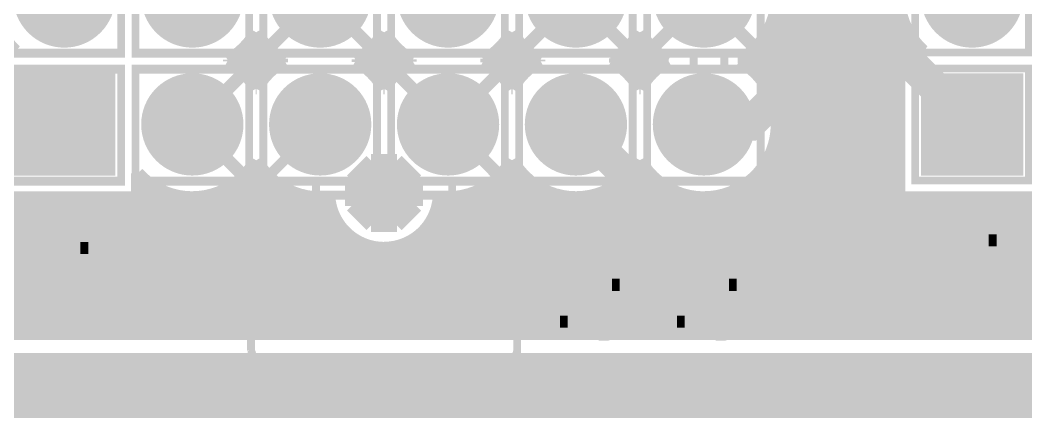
# Model space of a CAD drawing. Extents: x -1 to 101, y -64 to 41.
# Drawn here: x 30.99 to 50.64, y -0.64 to 7.14 of the extents above; entities that cross this region are included whole.
import ezdxf

# ---------------------------------------------------------------- set-up
doc = ezdxf.new("R2010")
doc.units = 0
doc.header["$MEASUREMENT"] = 0
doc.layers.get('0').update_dxf_attribs({"linetype": 'CONTINUOUS'})
for name, color, linetype in [('22-313-0_AST', 7, 'CONTINUOUS'), ('22-313-0_BOT', 7, 'CONTINUOUS'), ('22-313-0_DRD', 2, 'CONTINUOUS'), ('22-313-0_SMB', 4, 'CONTINUOUS'), ('22-313-0_SMT', 3, 'CONTINUOUS'), ('22-313-0_SST', 10, 'CONTINUOUS'), ('22-313-0_TOP', 14, 'CONTINUOUS'), ('THRUHOLE_NPT', 12, 'CONTINUOUS'), ('THRUHOLE_TAP', 11, 'CONTINUOUS')]:
    doc.layers.add(name, color=color, linetype=linetype)

# ---------------------------------------------------------------- blocks, each defined once
blk = doc.blocks.new('ROUND_10')
at = {"const_width": 0.99949}
blk.add_lwpolyline([(-0.499744, 0, 1), (0.499744, 0, 1)], format="xyb", close=True, dxfattribs=at)
blk = doc.blocks.new('ROUND_13')
at = {"const_width": 0.65024}
blk.add_lwpolyline([(-0.32512, 0, 1), (0.32512, 0, 1)], format="xyb", close=True, dxfattribs=at)
blk = doc.blocks.new('SQUARE_14')
blk.add_solid([(0.99949, 0.99949), (0.99949, -0.99949), (-0.99949, 0.99949), (-0.99949, -0.99949)])
blk = doc.blocks.new('ROUND_11')
at = {"const_width": 0.59944}
blk.add_lwpolyline([(-0.29972, 0, 1), (0.29972, 0, 1)], format="xyb", close=True, dxfattribs=at)

msp = doc.modelspace()

# ---------------------------------------------------------------- linework, layer by layer
at = {"layer": '22-313-0_AST'}
for points, const_width in [([(0, 39.99992), (0, 0), (99.949, 0), (99.949, 39.99992), (0, 39.99992)], 1.27), ([(35.90036, 2.50444), (35.49904, 2.50444), (35.49904, 3.33502), (30.12948, 3.33502), (30.12948, 9.31418), (46.07052, 9.31418), (46.07052, 3.33502), (40.70096, 3.33502), (40.70096, 2.50444), (40.29964, 2.50444), (40.29964, 1.32334), (35.90036, 1.32334), (35.90036, 2.50444), (35.90036, 3.98018), (36.76904, 3.98018), (37.9603, 3.98018), (37.9603, 6.16966), (35.74034, 6.16966), (35.74034, 3.98018), (35.90036, 3.98018)], 0.1524), ([(51.14036, 2.52984), (50.73904, 2.52984), (50.73904, 3.36042), (47.86884, 3.36042), (47.86884, 9.33958), (58.80862, 9.33958), (58.80862, 3.36042), (55.94096, 3.36042), (55.94096, 2.52984), (55.53964, 2.52984), (55.53964, 1.34874), (51.14036, 1.34874), (51.14036, 2.52984), (51.14036, 4.00558), (52.00904, 4.00558), (53.2003, 4.00558), (53.2003, 6.19506), (50.98034, 6.19506), (50.98034, 4.00558), (51.14036, 4.00558)], 0.1524), ([(32.95904, 8.66902), (30.73908, 8.66902), (30.73908, 6.47954), (32.95904, 6.47954), (32.95904, 8.66902)], 0.1524), ([(35.46094, 8.66902), (33.24098, 8.66902), (33.24098, 6.47954), (35.46094, 6.47954), (35.46094, 8.66902)], 0.1524), ([(37.9603, 8.66902), (35.74034, 8.66902), (35.74034, 6.47954), (37.9603, 6.47954), (37.9603, 8.66902)], 0.1524), ([(40.45966, 8.66902), (38.2397, 8.66902), (38.2397, 6.47954), (40.45966, 6.47954), (40.45966, 8.66902)], 0.1524), ([(42.95902, 8.66902), (40.73906, 8.66902), (40.73906, 6.47954), (42.95902, 6.47954), (42.95902, 8.66902)], 0.1524), ([(45.46092, 8.66902), (43.24096, 8.66902), (43.24096, 6.47954), (44.15028, 6.47954), (44.15028, 6.16966), (43.24096, 6.16966), (43.24096, 3.98018), (45.46092, 3.98018), (45.46092, 8.66902)], 0.1524), ([(50.70094, 8.69442), (48.48098, 8.69442), (48.48098, 6.50494), (50.70094, 6.50494), (50.70094, 8.69442)], 0.1524), ([(44.15028, 6.47954), (44.74972, 6.47954), (44.74972, 6.16966), (44.15028, 6.16966)], 0.1524), ([(45.46092, 6.47954), (44.74972, 6.47954)], 0.1524), ([(32.95904, 3.98018), (32.95904, 6.16966), (30.73908, 6.16966), (30.73908, 3.98018), (32.95904, 3.98018)], 0.1524), ([(35.46094, 3.98018), (35.46094, 6.16966), (33.24098, 6.16966), (33.24098, 3.98018), (35.46094, 3.98018)], 0.1524), ([(40.29964, 2.50444), (40.29964, 3.98018), (40.45966, 3.98018), (40.45966, 6.16966), (38.2397, 6.16966), (38.2397, 3.98018), (39.43096, 3.98018), (39.43096, 3.70332), (36.76904, 3.70332), (36.76904, 3.98018)], 0.1524), ([(42.95902, 3.98018), (42.95902, 6.16966), (40.73906, 6.16966), (40.73906, 3.98018), (42.95902, 3.98018)], 0.1524), ([(44.74972, 6.16966), (45.46092, 6.16966)], 0.1524), ([(50.70094, 4.00558), (50.70094, 6.19506), (48.48098, 6.19506), (48.48098, 4.00558), (50.70094, 4.00558)], 0.1524), ([(32.0167, 4.90728), (32.16656, 4.75742), (31.53156, 4.75742), (31.68142, 4.90728), (32.0167, 4.90728), (32.0167, 5.24256), (32.16656, 5.39242), (31.53156, 5.39242), (31.68142, 5.24256), (32.0167, 5.24256)], 0.1524), ([(31.53156, 5.39242), (31.53156, 4.75742)], 0.1524), ([(31.68142, 4.90728), (31.68142, 5.24256)], 0.1524), ([(32.16656, 5.39242), (32.16656, 4.75742)], 0.1524), ([(34.51606, 4.90728), (34.66846, 4.75742), (34.03346, 4.75742), (34.18332, 4.90728), (34.51606, 4.90728), (34.51606, 5.24256), (34.66846, 5.39242), (34.03346, 5.39242), (34.18332, 5.24256), (34.51606, 5.24256)], 0.1524), ([(34.03346, 5.39242), (34.03346, 4.75742)], 0.1524), ([(34.18332, 4.90728), (34.18332, 5.24256)], 0.1524), ([(34.66846, 5.39242), (34.66846, 4.75742)], 0.1524), ([(37.01796, 4.90728), (37.16782, 4.75742), (36.53282, 4.75742), (36.68268, 4.90728), (37.01796, 4.90728), (37.01796, 5.24256), (37.16782, 5.39242), (36.53282, 5.39242), (36.68268, 5.24256), (37.01796, 5.24256)], 0.1524), ([(36.53282, 5.39242), (36.53282, 4.75742)], 0.1524), ([(36.68268, 4.90728), (36.68268, 5.24256)], 0.1524), ([(37.16782, 5.39242), (37.16782, 4.75742)], 0.1524), ([(39.51732, 4.90728), (39.66718, 4.75742), (39.03218, 4.75742), (39.18204, 4.90728), (39.51732, 4.90728), (39.51732, 5.24256), (39.66718, 5.39242), (39.03218, 5.39242), (39.18204, 5.24256), (39.51732, 5.24256)], 0.1524), ([(39.03218, 5.39242), (39.03218, 4.75742)], 0.1524), ([(39.18204, 4.90728), (39.18204, 5.24256)], 0.1524), ([(39.66718, 5.39242), (39.66718, 4.75742)], 0.1524), ([(42.01668, 4.90728), (42.16654, 4.75742), (41.53154, 4.75742), (41.6814, 4.90728), (42.01668, 4.90728), (42.01668, 5.24256), (42.16654, 5.39242), (41.53154, 5.39242), (41.6814, 5.24256), (42.01668, 5.24256)], 0.1524), ([(41.53154, 5.39242), (41.53154, 4.75742)], 0.1524), ([(41.6814, 4.90728), (41.6814, 5.24256)], 0.1524), ([(42.16654, 5.39242), (42.16654, 4.75742)], 0.1524), ([(44.51604, 4.90728), (44.66844, 4.75742), (44.03344, 4.75742), (44.1833, 4.90728), (44.51604, 4.90728), (44.51604, 5.24256), (44.66844, 5.39242), (44.03344, 5.39242), (44.1833, 5.24256), (44.51604, 5.24256)], 0.1524), ([(44.03344, 5.39242), (44.03344, 4.75742)], 0.1524), ([(44.1833, 4.90728), (44.1833, 5.24256)], 0.1524), ([(44.66844, 5.39242), (44.66844, 4.75742)], 0.1524), ([(49.75606, 4.93268), (49.90846, 4.78282), (49.27346, 4.78282), (49.42332, 4.93268), (49.75606, 4.93268), (49.75606, 5.26796), (49.90846, 5.41782), (49.27346, 5.41782), (49.42332, 5.26796), (49.75606, 5.26796)], 0.1524), ([(49.27346, 5.41782), (49.27346, 4.78282)], 0.1524), ([(49.42332, 4.93268), (49.42332, 5.26796)], 0.1524), ([(49.90846, 5.41782), (49.90846, 4.78282)], 0.1524), ([(39.43096, 3.98018), (40.29964, 3.98018)], 0.1524), ([(49.55032, 1.79832), (49.55032, 3.06832), (49.3395, 2.8575)], 0.254), ([(31.89732, 1.41732), (31.89732, 2.68732), (31.6865, 2.4765)], 0.254), ([(44.91482, 2.62382), (44.74718, 2.50698), (44.577, 2.44602), (44.23918, 2.44602), (44.069, 2.50698), (43.89882, 2.62382), (43.89882, 2.7432), (44.069, 2.86258), (44.23918, 2.921), (44.577, 2.921), (44.74718, 2.86258), (44.91482, 2.7432), (44.91482, 2.62382)], 0.1524), ([(35.49904, 2.50444), (35.49904, 1.04394)], 0.1524), ([(40.70096, 2.50444), (40.70096, 1.04394)], 0.1524), ([(44.91482, 1.96342), (43.89882, 1.96342), (44.069, 1.84658)], 0.1524), ([(44.91482, 2.0828), (44.91482, 1.84658)], 0.1524), ([(49.76368, 1.79832), (49.3395, 1.79832)], 0.254), ([(32.11068, 1.41732), (31.6865, 1.41732)], 0.254), ([(43.89882, 1.36398), (43.89882, 1.12522)], 0.1524), ([(44.577, 0.94742), (44.74718, 0.94742), (44.91482, 1.00838), (44.91482, 1.2446), (44.74718, 1.30302), (43.89882, 1.30302)], 0.1524), ([(40.70096, 0.67564), (40.70096, 1.04394), (35.49904, 1.04394), (35.49904, 0.67564)], 0.1524), ([(35.687, 0.47498), (40.5003, 0.47498)], 0.1524)]:
    msp.add_lwpolyline(points, dxfattribs=dict(at, const_width=const_width))
at = {"layer": '22-313-0_AST', "const_width": 0.1524}
for points in [[(35.5092, 0.65278, 0.3829226), (35.687, 0.47498)], [(40.5003, 0.47498, 0.4142136), (40.70096, 0.67564)]]:
    msp.add_lwpolyline(points, format="xyb", dxfattribs=at)
at = {"layer": '22-313-0_BOT', "const_width": 0.254}
for points in [[(47.879, 19.5707), (47.879, 1.016)], [(48.1076, 19.44878), (48.1076, 1.016)], [(45.8216, 15.85722), (45.8216, 1.016)], [(46.0502, 15.62862), (46.0502, 1.016)], [(46.2788, 15.40002), (46.2788, 1.016)], [(47.6504, 15.3289), (47.6504, 1.016)], [(46.5074, 15.13332), (46.5074, 1.016)], [(47.4218, 15.09522), (47.4218, 1.016)], [(46.736, 15.00886), (46.736, 1.016)], [(46.9646, 14.96568), (46.9646, 1.016)], [(47.1932, 14.99362), (47.1932, 1.016)], [(35.83686, 6.58622), (36.85032, 7.59968)], [(37.86124, 6.58622), (36.85032, 7.59968)], [(40.83812, 6.58622), (41.84904, 7.59968)], [(42.8625, 6.58622), (41.84904, 7.59968)], [(43.33748, 6.58622), (44.35094, 7.59968)], [(45.36186, 6.58622), (44.35094, 7.59968)], [(48.21936, 7.1882), (45.72, 7.1882)], [(48.30826, 6.9596), (45.6311, 6.9596)], [(35.5346, 6.7945), (35.5346, 5.90296)], [(38.0492, 6.81736), (38.0492, 5.8801)], [(40.5638, 6.84022), (40.5638, 5.85724)], [(43.0784, 6.86308), (43.0784, 5.83438)], [(45.593, 6.88848), (45.593, 5.80898)], [(48.3362, 6.9088), (48.3362, 6.53034)], [(35.70986, 6.731), (35.48888, 6.731)], [(35.7632, 6.6675), (35.7632, 6.0325)], [(38.21176, 6.731), (37.98824, 6.731)], [(38.2778, 6.64972), (38.2778, 6.04774)], [(40.3352, 6.56082), (40.3352, 6.13664)], [(40.71112, 6.731), (40.4876, 6.731)], [(40.7924, 6.63448), (40.7924, 6.06298)], [(42.8498, 6.57352), (42.8498, 6.12394)], [(43.21048, 6.731), (42.98696, 6.731)], [(43.307, 6.61924), (43.307, 6.08076)], [(45.3644, 6.58876), (45.3644, 6.1087)], [(48.4505, 6.731), (45.48886, 6.731)], [(48.5648, 6.59892), (48.5648, 6.53034)], [(30.89656, 6.53034), (30.41904, 6.53034)], [(35.0774, 6.36524), (35.0774, 6.33222)], [(35.9283, 6.5024), (35.27044, 6.5024)], [(35.306, 6.53288), (35.306, 6.16458)], [(35.9918, 6.45414), (35.9918, 6.24586)], [(37.592, 6.3754), (37.592, 6.32206)], [(38.4302, 6.5024), (37.7698, 6.5024)], [(37.8206, 6.54812), (37.8206, 6.15188)], [(38.5064, 6.44144), (38.5064, 6.25602)], [(40.1066, 6.38302), (40.1066, 6.31444)], [(40.92956, 6.5024), (40.26916, 6.5024)], [(41.021, 6.43128), (41.021, 6.26618)], [(42.6212, 6.39318), (42.6212, 6.30428)], [(43.42892, 6.5024), (42.76852, 6.5024)], [(43.5356, 6.42112), (43.5356, 6.27634)], [(45.1358, 6.40334), (45.1358, 6.29666)], [(48.1584, 6.5024), (45.27042, 6.5024)], [(48.1584, 6.53034), (48.1584, 3.66776)], [(48.63592, 6.53034), (48.1584, 6.53034)], [(36.0299, 6.2738), (35.16884, 6.2738)], [(38.52926, 6.2738), (37.6682, 6.2738)], [(41.03116, 6.2738), (40.16756, 6.2738)], [(43.53052, 6.2738), (42.66946, 6.2738)], [(48.1584, 6.2738), (45.16882, 6.2738)], [(35.36188, 6.11124), (34.35096, 5.10032)], [(35.77336, 6.0452), (35.42538, 6.0452)], [(38.27526, 6.0452), (37.92474, 6.0452)], [(38.33622, 6.11124), (39.34968, 5.10032)], [(40.3606, 6.11124), (39.34968, 5.10032)], [(40.77462, 6.0452), (40.4241, 6.0452)], [(43.27398, 6.0452), (42.92346, 6.0452)], [(48.1584, 6.0452), (45.42536, 6.0452)], [(35.6108, 5.8166), (35.58794, 5.8166)], [(38.11016, 5.8166), (38.0873, 5.8166)], [(40.60952, 5.8166), (40.5892, 5.8166)], [(43.11142, 5.8166), (43.08856, 5.8166)], [(48.1584, 5.8166), (45.58792, 5.8166)], [(48.1584, 5.588), (45.6946, 5.588)], [(48.1584, 5.3594), (45.7581, 5.3594)], [(35.36188, 4.08686), (34.35096, 5.10032)], [(40.3606, 4.08686), (39.34968, 5.10032)], [(48.1584, 5.1308), (45.78096, 5.1308)], [(48.1584, 4.9022), (45.76826, 4.9022)], [(48.1584, 4.6736), (45.71746, 4.6736)], [(48.1584, 4.445), (45.62348, 4.445)], [(35.72256, 4.2164), (35.47618, 4.2164)], [(35.5346, 4.29514), (35.5346, 1.016)], [(40.72128, 4.2164), (40.47744, 4.2164)], [(40.5638, 4.34086), (40.5638, 1.016)], [(43.22318, 4.2164), (42.9768, 4.2164)], [(43.0784, 4.36372), (43.0784, 1.016)], [(48.1584, 4.2164), (45.47616, 4.2164)], [(45.593, 4.38912), (45.593, 1.016)], [(33.28162, 4.14528), (33.28162, 3.66776)], [(35.306, 4.03352), (35.306, 1.016)], [(35.7632, 4.1656), (35.7632, 1.016)], [(40.3352, 4.06146), (40.3352, 1.016)], [(40.7924, 4.13512), (40.7924, 1.016)], [(42.8498, 4.07416), (42.8498, 1.016)], [(43.307, 4.11734), (43.307, 1.016)], [(45.3644, 4.0894), (45.3644, 1.016)], [(33.44672, 3.9878), (33.28162, 3.9878)], [(33.4772, 3.96494), (33.4772, 1.016)], [(33.7058, 3.82016), (33.7058, 1.016)], [(35.0774, 3.86588), (35.0774, 1.016)], [(35.94608, 3.9878), (35.25266, 3.9878)], [(35.9918, 3.95224), (35.9918, 1.016)], [(36.2204, 3.81254), (36.2204, 1.016)], [(40.1066, 3.88366), (40.1066, 1.016)], [(40.94734, 3.9878), (40.25138, 3.9878)], [(41.021, 3.93192), (41.021, 1.016)], [(42.6212, 3.89382), (42.6212, 1.016)], [(43.4467, 3.9878), (42.75074, 3.9878)], [(43.5356, 3.92176), (43.5356, 1.016)], [(45.1358, 3.90144), (45.1358, 1.016)], [(48.1584, 3.9878), (45.25264, 3.9878)], [(33.28162, 3.66776), (30.41904, 3.66776)], [(30.9626, 3.66776), (30.9626, 1.016)], [(31.1912, 3.66776), (31.1912, 1.016)], [(31.4198, 3.66776), (31.4198, 1.016)], [(31.6484, 3.66776), (31.6484, 1.016)], [(31.877, 3.66776), (31.877, 1.016)], [(32.1056, 3.66776), (32.1056, 1.016)], [(32.3342, 3.66776), (32.3342, 1.016)], [(32.5628, 3.66776), (32.5628, 1.016)], [(32.7914, 3.66776), (32.7914, 1.016)], [(33.02, 3.66776), (33.02, 1.016)], [(33.2486, 3.66776), (33.2486, 1.016)], [(33.8455, 3.7592), (33.28162, 3.7592)], [(33.9344, 3.72872), (33.9344, 1.016)], [(34.163, 3.68046), (34.163, 1.016)], [(34.3916, 3.66776), (34.3916, 1.016)], [(34.6202, 3.69316), (34.6202, 1.016)], [(34.8488, 3.75666), (34.8488, 1.016)], [(36.34486, 3.7592), (34.85388, 3.7592)], [(36.449, 3.72364), (36.449, 1.016)], [(36.6776, 3.67792), (36.6776, 1.016)], [(36.9062, 3.66776), (36.9062, 1.016)], [(39.1922, 3.67538), (39.1922, 1.016)], [(39.4208, 3.6703), (39.4208, 1.016)], [(39.6494, 3.69824), (39.6494, 1.016)], [(41.34612, 3.7592), (39.8526, 3.7592)], [(39.878, 3.76936), (39.878, 1.016)], [(41.2496, 3.79984), (41.2496, 1.016)], [(41.4782, 3.71602), (41.4782, 1.016)], [(41.7068, 3.67538), (41.7068, 1.016)], [(41.9354, 3.6703), (41.9354, 1.016)], [(42.164, 3.70332), (42.164, 1.016)], [(43.84548, 3.7592), (42.35196, 3.7592)], [(42.3926, 3.77444), (42.3926, 1.016)], [(43.7642, 3.79222), (43.7642, 1.016)], [(43.9928, 3.71348), (43.9928, 1.016)], [(44.2214, 3.67284), (44.2214, 1.016)], [(44.45, 3.6703), (44.45, 1.016)], [(44.6786, 3.70586), (44.6786, 1.016)], [(48.1584, 3.7592), (44.85386, 3.7592)], [(44.9072, 3.77952), (44.9072, 1.016)], [(51.02098, 3.66776), (48.1584, 3.66776)], [(48.3362, 3.66776), (48.3362, 1.016)], [(48.5648, 3.66776), (48.5648, 1.016)], [(48.7934, 3.66776), (48.7934, 1.016)], [(49.022, 3.66776), (49.022, 1.016)], [(49.2506, 3.66776), (49.2506, 1.016)], [(49.4792, 3.66776), (49.4792, 1.016)], [(49.7078, 3.66776), (49.7078, 1.016)], [(49.9364, 3.66776), (49.9364, 1.016)], [(50.165, 3.66776), (50.165, 1.016)], [(50.3936, 3.66776), (50.3936, 1.016)], [(50.6222, 3.66776), (50.6222, 1.016)], [(37.04336, 3.5306), (18.3261, 3.5306)], [(52.28336, 3.5306), (39.15664, 3.5306)], [(37.11956, 3.302), (18.3261, 3.302)], [(37.1348, 3.27152), (37.1348, 1.016)], [(52.35956, 3.302), (39.0779, 3.302)], [(37.26434, 3.0734), (18.3261, 3.0734)], [(52.50434, 3.0734), (38.93566, 3.0734)], [(38.9636, 3.10896), (38.9636, 1.016)], [(37.52342, 2.8448), (18.3261, 2.8448)], [(37.3634, 2.96926), (37.3634, 1.016)], [(52.76342, 2.8448), (38.67404, 2.8448)], [(38.735, 2.88544), (38.735, 1.016)], [(37.592, 2.80416), (37.592, 1.016)], [(37.8206, 2.71526), (37.8206, 1.016)], [(38.0492, 2.6797), (38.0492, 1.016)], [(38.2778, 2.6924), (38.2778, 1.016)], [(38.5064, 2.75844), (38.5064, 1.016)], [(60.579, 2.6162), (18.3261, 2.6162)], [(60.579, 2.3876), (18.3261, 2.3876)], [(60.579, 2.159), (18.3261, 2.159)], [(60.579, 1.9304), (7.4549, 1.9304)], [(60.579, 1.7018), (7.13994, 1.7018)], [(60.579, 1.4732), (6.73608, 1.4732)], [(60.579, 1.2446), (6.16204, 1.2446)], [(60.579, 1.016), (5.588, 1.016)]]:
    msp.add_lwpolyline(points, dxfattribs=at)
for points in [[(30.41904, 7.59968, 0.2139586), (30.8979, 6.53185)], [(45.0469, 6.35, 0.2720978), (45.78096, 7.59968)], [(48.1584, 7.59968, 0.2136129), (48.6367, 6.53121)], [(35.04692, 6.35, 0.1391323), (35.59956, 6.90178)], [(35.5981, 6.90118, 0.1389575), (36.15074, 6.34806)], [(37.54628, 6.35, 0.1391323), (38.09892, 6.90178)], [(38.1, 6.90118, 0.1387374), (38.65118, 6.35)], [(40.04818, 6.35, 0.1387374), (40.59936, 6.90118)], [(40.59936, 6.90118, 0.1387374), (41.15054, 6.35)], [(42.54754, 6.35, 0.1387374), (43.09872, 6.90118)], [(43.09872, 6.90118, 0.1389575), (43.65136, 6.34806)], [(35.5981, 5.79882, 0.1389113), (35.04644, 6.34914)], [(36.15182, 6.35, 0.1387374), (35.60064, 5.79882)], [(38.1, 5.79628, 0.1395274), (37.54628, 6.35)], [(38.65118, 6.35, 0.1391325), (38.09892, 5.79688)], [(40.59936, 5.79628, 0.1391326), (40.04757, 6.34892)], [(41.15054, 6.35, 0.1391325), (40.59828, 5.79688)], [(43.09872, 5.79628, 0.1391326), (42.54693, 6.34892)], [(43.65244, 6.35, 0.1393524), (43.09958, 5.7958)], [(45.78096, 5.10032, 0.2720977), (45.0469, 6.35)], [(44.35094, 3.66776, 0.4142136), (45.7835, 5.10032)], [(34.35096, 3.66776, 0.2712662), (35.60064, 4.39928)], [(35.5981, 4.39928, 0.2714984), (36.85032, 3.66522)], [(39.34968, 3.66776, 0.2716815), (40.59936, 4.40182)], [(40.59936, 4.40182, 0.2716814), (41.84904, 3.66776)], [(41.84904, 3.66776, 0.2716815), (43.09872, 4.40182)], [(43.09872, 4.40182, 0.2719138), (44.35094, 3.66522)], [(33.28162, 4.14528, 0.2136129), (34.35096, 3.66659)], [(36.85032, 3.66776, 0.0297777), (37.0205, 3.6779)], [(37.0205, 3.67792, 0.3923694), (38.1, 2.67716)], [(38.1, 2.6797, 0.3923184), (39.17696, 3.67792)], [(39.17696, 3.67792, 0.0302184), (39.34968, 3.66747)]]:
    msp.add_lwpolyline(points, format="xyb", dxfattribs=at)
at = {"layer": '22-313-0_DRD'}
for points, const_width in [([(0, 39.99992), (0, 0), (99.949, 0), (99.949, 39.99992), (0, 39.99992)], 1.27), ([(31.84906, 6.96468), (31.84906, 8.23468)], 0.254), ([(34.35096, 6.96468), (34.35096, 8.23468)], 0.254), ([(36.85032, 6.96468), (36.85032, 8.23468)], 0.254), ([(39.34968, 6.96468), (39.34968, 8.23468)], 0.254), ([(41.84904, 6.96468), (41.84904, 8.23468)], 0.254), ([(44.35094, 6.96468), (44.35094, 8.23468)], 0.254), ([(49.59096, 6.96468), (49.59096, 8.23468)], 0.254), ([(32.48406, 7.59968), (32.48406, 6.96468)], 0.254), ([(34.98596, 7.59968), (34.98596, 6.96468)], 0.254), ([(37.48532, 7.59968), (37.48532, 6.96468)], 0.254), ([(39.98468, 7.59968), (39.98468, 6.96468)], 0.254), ([(42.48404, 7.59968), (42.48404, 6.96468)], 0.254), ([(44.98594, 7.59968), (44.98594, 6.96468)], 0.254), ([(50.22596, 7.59968), (50.22596, 6.96468)], 0.254), ([(32.48406, 6.96468), (31.84906, 6.96468)], 0.254), ([(34.98596, 6.96468), (34.35096, 6.96468)], 0.254), ([(37.48532, 6.96468), (36.85032, 6.96468)], 0.254), ([(39.98468, 6.96468), (39.34968, 6.96468)], 0.254), ([(42.48404, 6.96468), (41.84904, 6.96468)], 0.254), ([(44.98594, 6.96468), (44.35094, 6.96468)], 0.254), ([(50.22596, 6.96468), (49.59096, 6.96468)], 0.254), ([(31.21406, 5.73532), (31.21406, 5.10032)], 0.254), ([(31.84906, 5.73532), (31.21406, 5.73532)], 0.254), ([(31.84906, 4.46532), (31.84906, 5.73532)], 0.254), ([(33.71596, 5.73532), (33.71596, 5.10032)], 0.254), ([(34.35096, 5.73532), (33.71596, 5.73532)], 0.254), ([(34.35096, 4.46532), (34.35096, 5.73532)], 0.254), ([(36.21532, 5.73532), (36.21532, 5.10032)], 0.254), ([(36.85032, 5.73532), (36.21532, 5.73532)], 0.254), ([(36.85032, 4.46532), (36.85032, 5.73532)], 0.254), ([(38.71468, 5.73532), (38.71468, 5.10032)], 0.254), ([(39.34968, 5.73532), (38.71468, 5.73532)], 0.254), ([(39.34968, 4.46532), (39.34968, 5.73532)], 0.254), ([(41.21404, 5.73532), (41.21404, 5.10032)], 0.254), ([(41.84904, 5.73532), (41.21404, 5.73532)], 0.254), ([(41.84904, 4.46532), (41.84904, 5.73532)], 0.254), ([(43.71594, 5.73532), (43.71594, 5.10032)], 0.254), ([(44.35094, 5.73532), (43.71594, 5.73532)], 0.254), ([(44.35094, 4.46532), (44.35094, 5.73532)], 0.254), ([(48.95596, 5.73532), (48.95596, 5.10032)], 0.254), ([(49.59096, 5.73532), (48.95596, 5.73532)], 0.254), ([(49.59096, 4.46532), (49.59096, 5.73532)], 0.254), ([(31.21406, 5.10032), (32.48406, 5.10032)], 0.254), ([(32.48406, 5.10032), (32.48406, 4.46532)], 0.254), ([(33.71596, 5.10032), (34.98596, 5.10032)], 0.254), ([(34.98596, 5.10032), (34.98596, 4.46532)], 0.254), ([(36.21532, 5.10032), (37.48532, 5.10032)], 0.254), ([(37.48532, 5.10032), (37.48532, 4.46532)], 0.254), ([(38.71468, 5.10032), (39.98468, 5.10032)], 0.254), ([(39.98468, 5.10032), (39.98468, 4.46532)], 0.254), ([(41.21404, 5.10032), (42.48404, 5.10032)], 0.254), ([(42.48404, 5.10032), (42.48404, 4.46532)], 0.254), ([(43.71594, 5.10032), (44.98594, 5.10032)], 0.254), ([(44.98594, 5.10032), (44.98594, 4.46532)], 0.254), ([(48.95596, 5.10032), (50.22596, 5.10032)], 0.254), ([(50.22596, 5.10032), (50.22596, 4.46532)], 0.254), ([(32.48406, 4.46532), (31.84906, 4.46532)], 0.254), ([(34.98596, 4.46532), (34.35096, 4.46532)], 0.254), ([(37.48532, 4.46532), (36.85032, 4.46532)], 0.254), ([(39.98468, 4.46532), (39.34968, 4.46532)], 0.254), ([(42.48404, 4.46532), (41.84904, 4.46532)], 0.254), ([(44.98594, 4.46532), (44.35094, 4.46532)], 0.254), ([(50.22596, 4.46532), (49.59096, 4.46532)], 0.254), ([(37.846, 4.3942), (37.465, 4.0132)], 0.254), ([(38.354, 4.3942), (37.846, 4.3942)], 0.254), ([(38.735, 4.0132), (38.354, 4.3942)], 0.254), ([(37.465, 4.0132), (37.465, 3.5052)], 0.254), ([(38.735, 3.5052), (38.735, 4.0132)], 0.254), ([(37.465, 3.5052), (37.846, 3.1242)], 0.254), ([(38.354, 3.1242), (38.735, 3.5052)], 0.254), ([(37.846, 3.1242), (38.354, 3.1242)], 0.254)]:
    msp.add_lwpolyline(points, dxfattribs=dict(at, const_width=const_width))
at = {"layer": '22-313-0_SST', "const_width": 0.1524}
for points in [[(35.90036, 2.52984), (35.49904, 2.52984), (35.49904, 3.36042), (30.12948, 3.36042), (30.12948, 9.33958), (46.07052, 9.33958), (46.07052, 3.36042), (40.70096, 3.36042), (40.70096, 2.52984), (40.29964, 2.52984), (40.29964, 1.34874), (35.90036, 1.34874), (35.90036, 2.52984), (35.90036, 4.00558), (36.76904, 4.00558), (37.9603, 4.00558), (37.9603, 6.19506), (35.74034, 6.19506), (35.74034, 4.00558), (35.90036, 4.00558)], [(51.14036, 2.52984), (50.73904, 2.52984), (50.73904, 3.36042), (47.86884, 3.36042), (47.86884, 9.33958), (58.80862, 9.33958), (58.80862, 3.36042), (55.94096, 3.36042), (55.94096, 2.52984), (55.53964, 2.52984), (55.53964, 1.34874), (51.14036, 1.34874), (51.14036, 2.52984), (51.14036, 4.00558), (52.00904, 4.00558), (53.2003, 4.00558), (53.2003, 6.19506), (50.98034, 6.19506), (50.98034, 4.00558), (51.14036, 4.00558)], [(32.95904, 8.69442), (30.73908, 8.69442), (30.73908, 6.50494), (32.95904, 6.50494), (32.95904, 8.69442)], [(35.46094, 8.69442), (33.24098, 8.69442), (33.24098, 6.50494), (35.46094, 6.50494), (35.46094, 8.69442)], [(37.9603, 8.69442), (35.74034, 8.69442), (35.74034, 6.50494), (37.9603, 6.50494), (37.9603, 8.69442)], [(40.45966, 8.69442), (38.2397, 8.69442), (38.2397, 6.50494), (40.45966, 6.50494), (40.45966, 8.69442)], [(42.95902, 8.69442), (40.73906, 8.69442), (40.73906, 6.50494), (42.95902, 6.50494), (42.95902, 8.69442)], [(45.46092, 8.69442), (43.24096, 8.69442), (43.24096, 6.50494), (44.15028, 6.50494), (44.15028, 6.19506), (43.24096, 6.19506), (43.24096, 4.00558), (45.46092, 4.00558), (45.46092, 8.69442)], [(50.70094, 8.69442), (48.48098, 8.69442), (48.48098, 6.50494), (50.70094, 6.50494), (50.70094, 8.69442)], [(46.96206, 6.604), (46.96206, 6.9596), (47.1297, 7.02056), (47.29988, 7.02056), (47.47006, 6.9596), (47.47006, 6.604), (47.29988, 6.54558), (47.1297, 6.54558), (46.45406, 6.7818)], [(44.15028, 6.50494), (44.74972, 6.50494), (44.74972, 6.19506), (44.15028, 6.19506)], [(45.46092, 6.50494), (44.74972, 6.50494)], [(32.95904, 4.00558), (32.95904, 6.19506), (30.73908, 6.19506), (30.73908, 4.00558), (32.95904, 4.00558)], [(35.46094, 4.00558), (35.46094, 6.19506), (33.24098, 6.19506), (33.24098, 4.00558), (35.46094, 4.00558)], [(40.29964, 2.52984), (40.29964, 4.00558), (40.45966, 4.00558), (40.45966, 6.19506), (38.2397, 6.19506), (38.2397, 4.00558), (39.43096, 4.00558), (39.43096, 3.72872), (36.76904, 3.72872), (36.76904, 4.00558)], [(42.95902, 4.00558), (42.95902, 6.19506), (40.73906, 6.19506), (40.73906, 4.00558), (42.95902, 4.00558)], [(44.74972, 6.19506), (45.46092, 6.19506)], [(50.70094, 4.00558), (50.70094, 6.19506), (48.48098, 6.19506), (48.48098, 4.00558), (50.70094, 4.00558)], [(32.0167, 4.93268), (32.16656, 4.78282), (31.53156, 4.78282), (31.68142, 4.93268), (32.0167, 4.93268), (32.0167, 5.26796), (32.16656, 5.41782), (31.53156, 5.41782), (31.68142, 5.26796), (32.0167, 5.26796)], [(31.53156, 5.41782), (31.53156, 4.78282)], [(31.68142, 4.93268), (31.68142, 5.26796)], [(32.16656, 5.41782), (32.16656, 4.78282)], [(34.51606, 4.93268), (34.66846, 4.78282), (34.03346, 4.78282), (34.18332, 4.93268), (34.51606, 4.93268), (34.51606, 5.26796), (34.66846, 5.41782), (34.03346, 5.41782), (34.18332, 5.26796), (34.51606, 5.26796)], [(34.03346, 5.41782), (34.03346, 4.78282)], [(34.18332, 4.93268), (34.18332, 5.26796)], [(34.66846, 5.41782), (34.66846, 4.78282)], [(37.01796, 4.93268), (37.16782, 4.78282), (36.53282, 4.78282), (36.68268, 4.93268), (37.01796, 4.93268), (37.01796, 5.26796), (37.16782, 5.41782), (36.53282, 5.41782), (36.68268, 5.26796), (37.01796, 5.26796)], [(36.53282, 5.41782), (36.53282, 4.78282)], [(36.68268, 4.93268), (36.68268, 5.26796)], [(37.16782, 5.41782), (37.16782, 4.78282)], [(39.51732, 4.93268), (39.66718, 4.78282), (39.03218, 4.78282), (39.18204, 4.93268), (39.51732, 4.93268), (39.51732, 5.26796), (39.66718, 5.41782), (39.03218, 5.41782), (39.18204, 5.26796), (39.51732, 5.26796)], [(39.03218, 5.41782), (39.03218, 4.78282)], [(39.18204, 4.93268), (39.18204, 5.26796)], [(39.66718, 5.41782), (39.66718, 4.78282)], [(42.01668, 4.93268), (42.16654, 4.78282), (41.53154, 4.78282), (41.6814, 4.93268), (42.01668, 4.93268), (42.01668, 5.26796), (42.16654, 5.41782), (41.53154, 5.41782), (41.6814, 5.26796), (42.01668, 5.26796)], [(41.53154, 5.41782), (41.53154, 4.78282)], [(41.6814, 4.93268), (41.6814, 5.26796)], [(42.16654, 5.41782), (42.16654, 4.78282)], [(44.51604, 4.93268), (44.66844, 4.78282), (44.03344, 4.78282), (44.1833, 4.93268), (44.51604, 4.93268), (44.51604, 5.26796), (44.66844, 5.41782), (44.03344, 5.41782), (44.1833, 5.26796), (44.51604, 5.26796)], [(44.03344, 5.41782), (44.03344, 4.78282)], [(44.1833, 4.93268), (44.1833, 5.26796)], [(44.66844, 5.41782), (44.66844, 4.78282)], [(49.75606, 4.93268), (49.90846, 4.78282), (49.27346, 4.78282), (49.42332, 4.93268), (49.75606, 4.93268), (49.75606, 5.26796), (49.90846, 5.41782), (49.27346, 5.41782), (49.42332, 5.26796), (49.75606, 5.26796)], [(49.27346, 5.41782), (49.27346, 4.78282)], [(49.42332, 4.93268), (49.42332, 5.26796)], [(49.90846, 5.41782), (49.90846, 4.78282)], [(39.43096, 4.00558), (40.29964, 4.00558)], [(42.62882, 2.62382), (42.46118, 2.50698), (42.291, 2.44602), (41.95318, 2.44602), (41.783, 2.50698), (41.61282, 2.62382), (41.61282, 2.7432), (41.783, 2.86258), (41.95318, 2.921), (42.291, 2.921), (42.46118, 2.86258), (42.62882, 2.7432), (42.62882, 2.62382)], [(49.99482, 2.95402), (49.99482, 2.7178)], [(32.24022, 2.68478), (31.22422, 2.68478), (31.3944, 2.5654)], [(32.24022, 2.80162), (32.24022, 2.5654)], [(49.99482, 2.83718), (48.97882, 2.83718), (49.149, 2.7178)], [(35.49904, 2.52984), (35.49904, 1.06934)], [(40.70096, 2.52984), (40.70096, 1.06934)], [(42.62882, 1.96342), (41.61282, 1.96342), (41.783, 1.84658)], [(42.62882, 2.0828), (42.62882, 1.84658)], [(41.61282, 1.36398), (41.61282, 1.12522)], [(42.291, 0.94742), (42.46118, 0.94742), (42.62882, 1.00838), (42.62882, 1.2446), (42.46118, 1.30302), (41.61282, 1.30302)], [(40.70096, 0.70104), (40.70096, 1.06934), (35.49904, 1.06934), (35.49904, 0.70104)], [(35.687, 0.50038), (40.5003, 0.50038)]]:
    msp.add_lwpolyline(points, dxfattribs=at)
for points in [[(35.5092, 0.67818, 0.3829226), (35.687, 0.50038)], [(40.5003, 0.50038, 0.4142136), (40.70096, 0.70104)]]:
    msp.add_lwpolyline(points, format="xyb", dxfattribs=at)
at = {"layer": '22-313-0_TOP'}
for points, const_width in [([(44.35094, 5.10032), (45.23232, 5.10032), (46.228, 6.096), (46.228, 8.128), (44.958, 9.398), (42.164, 9.398), (40.64, 10.922), (40.64, 11.0236)], 0.635), ([(43.815, 11.0236), (44.7294, 11.0236), (47.117, 8.636), (47.117, 4.318), (45.974, 3.175), (43.77436, 3.175), (41.84904, 5.10032)], 0.635), ([(49.59096, 5.10032), (48.006, 6.68274), (48.006, 10.0076), (46.99, 11.0236)], 0.635), ([(59.055, 10.7188), (59.055, 9.398), (59.69, 8.763), (59.69, 3.302), (58.547, 2.159), (23.368, 2.159)], 0.2032), ([(35.83686, 6.58622), (36.85032, 7.59968)], 0.254), ([(37.86124, 6.58622), (36.85032, 7.59968)], 0.254), ([(40.83812, 6.58622), (41.84904, 7.59968)], 0.254), ([(42.8625, 6.58622), (41.84904, 7.59968)], 0.254), ([(43.33748, 6.58622), (44.35094, 7.59968)], 0.254), ([(45.36186, 6.58622), (44.35094, 7.59968)], 0.254), ([(36.85032, 5.10032), (34.544, 2.794), (26.289, 2.794), (25.4, 3.683), (25.4, 6.9088)], 0.2032), ([(35.6362, 6.84022), (35.6362, 5.85978)], 0.254), ([(38.1508, 6.81736), (38.1508, 5.88264)], 0.254), ([(40.6654, 6.7945), (40.6654, 5.90296)], 0.254), ([(43.18, 6.77418), (43.18, 5.92328)], 0.254), ([(35.4076, 6.63448), (35.4076, 6.06298)], 0.254), ([(35.7505, 6.6802), (35.44824, 6.6802)], 0.254), ([(35.8648, 6.56082), (35.8648, 6.13918)], 0.254), ([(37.9222, 6.65226), (37.9222, 6.04774)], 0.254), ([(38.2524, 6.6802), (37.9476, 6.6802)], 0.254), ([(40.4368, 6.6675), (40.4368, 6.02996)], 0.254), ([(40.75176, 6.6802), (40.44696, 6.6802)], 0.254), ([(43.25112, 6.6802), (42.94632, 6.6802)], 0.254), ([(42.9514, 6.68528), (42.9514, 6.01472)], 0.254), ([(45.4787, 6.6802), (45.44822, 6.6802)], 0.254), ([(45.466, 6.70306), (45.466, 6.39318)], 0.254), ([(45.4787, 6.7183), (45.4787, 6.40588)], 0.254), ([(30.89656, 6.53034), (30.41904, 6.53034)], 0.254), ([(35.179, 6.43128), (35.179, 6.26618)], 0.254), ([(35.99434, 6.4516), (35.2044, 6.4516)], 0.254), ([(36.0934, 6.38302), (36.0934, 6.31444)], 0.254), ([(37.6936, 6.44398), (37.6936, 6.25602)], 0.254), ([(38.4937, 6.4516), (37.70376, 6.4516)], 0.254), ([(38.3794, 6.54558), (38.3794, 6.15188)], 0.254), ([(38.608, 6.3754), (38.608, 6.3246)], 0.254), ([(40.99306, 6.4516), (40.20566, 6.4516)], 0.254), ([(40.2082, 6.45414), (40.2082, 6.24586)], 0.254), ([(40.894, 6.53288), (40.894, 6.16458)], 0.254), ([(41.1226, 6.36524), (41.1226, 6.33222)], 0.254), ([(43.49496, 6.4516), (42.70502, 6.4516)], 0.254), ([(42.7228, 6.4643), (42.7228, 6.23316)], 0.254), ([(43.4086, 6.52018), (43.4086, 6.17728)], 0.254), ([(45.4787, 6.4516), (45.20438, 6.4516)], 0.254), ([(45.2374, 6.47446), (45.2374, 6.223)], 0.254), ([(45.4787, 6.40588), (45.26788, 6.1976)], 0.254), ([(35.96132, 6.223), (35.23742, 6.223)], 0.254), ([(38.46068, 6.223), (37.73678, 6.223)], 0.254), ([(40.96258, 6.223), (40.23614, 6.223)], 0.254), ([(43.46194, 6.223), (42.73804, 6.223)], 0.254), ([(45.29582, 6.223), (45.2374, 6.223)], 0.254), ([(35.36188, 6.11124), (34.35096, 5.10032)], 0.254), ([(35.73272, 5.9944), (35.46602, 5.9944)], 0.254), ([(38.23208, 5.9944), (37.96538, 5.9944)], 0.254), ([(38.33622, 6.11124), (39.34968, 5.10032)], 0.254), ([(40.3606, 6.11124), (39.34968, 5.10032)], 0.254), ([(40.73144, 5.9944), (40.46728, 5.9944)], 0.254), ([(43.23334, 5.9944), (42.96664, 5.9944)], 0.254), ([(31.84906, 5.10032), (31.42234, 4.6736), (27.94, 4.6736)], 0.635), ([(40.3606, 4.08686), (39.34968, 5.10032)], 0.254), ([(40.6654, 4.29514), (40.6654, 2.6924)], 0.254), ([(33.28162, 4.14528), (33.28162, 3.66776)], 0.254), ([(33.3502, 4.07416), (33.3502, 3.3274)], 0.254), ([(40.76446, 4.1656), (40.43426, 4.1656)], 0.254), ([(40.4368, 4.16814), (40.4368, 2.6924)], 0.254), ([(40.894, 4.03352), (40.894, 2.6924)], 0.254), ([(33.51276, 3.937), (33.28162, 3.937)], 0.254), ([(33.5788, 3.89382), (33.5788, 3.3274)], 0.254), ([(39.9796, 3.81254), (39.9796, 2.6924)], 0.254), ([(41.01338, 3.937), (40.18534, 3.937)], 0.254), ([(40.2082, 3.95224), (40.2082, 2.6924)], 0.254), ([(41.1226, 3.86588), (41.1226, 2.6924)], 0.254), ([(33.28162, 3.66776), (30.41904, 3.66776)], 0.254), ([(31.0642, 3.66776), (31.0642, 3.3274)], 0.254), ([(31.2928, 3.66776), (31.2928, 3.3274)], 0.254), ([(31.5214, 3.66776), (31.5214, 3.3274)], 0.254), ([(31.75, 3.66776), (31.75, 3.3274)], 0.254), ([(31.9786, 3.66776), (31.9786, 3.3274)], 0.254), ([(32.2072, 3.66776), (32.2072, 3.3274)], 0.254), ([(32.4358, 3.66776), (32.4358, 3.3274)], 0.254), ([(32.6644, 3.66776), (32.6644, 3.3274)], 0.254), ([(32.893, 3.66776), (32.893, 3.3274)], 0.254), ([(33.1216, 3.66776), (33.1216, 3.3274)], 0.254), ([(34.0106, 3.7084), (33.28162, 3.7084)], 0.254), ([(33.8074, 3.77444), (33.8074, 3.3274)], 0.254), ([(34.036, 3.70332), (34.036, 3.3274)], 0.254), ([(34.2646, 3.6703), (34.2646, 3.3274)], 0.254), ([(34.7091, 3.71348), (34.32302, 3.3274)], 0.254), ([(34.4932, 3.67538), (34.4932, 3.49758)], 0.254), ([(39.2938, 3.66776), (39.2938, 2.6924)], 0.254), ([(39.5224, 3.67792), (39.5224, 2.6924)], 0.254), ([(41.51122, 3.7084), (39.6875, 3.7084)], 0.254), ([(39.751, 3.72364), (39.751, 2.6924)], 0.254), ([(41.3512, 3.75666), (41.3512, 2.6924)], 0.254), ([(41.5798, 3.69316), (41.5798, 2.6924)], 0.254), ([(41.8084, 3.66776), (41.8084, 2.6924)], 0.254), ([(42.037, 3.68046), (42.037, 2.6924)], 0.254), ([(42.18178, 3.70586), (43.19778, 2.6924)], 0.254), ([(42.2656, 3.62458), (42.2656, 2.6924)], 0.254), ([(34.47542, 3.4798), (26.35758, 3.4798)], 0.254), ([(42.41038, 3.4798), (39.14394, 3.4798)], 0.254), ([(34.32302, 3.3274), (26.50998, 3.3274)], 0.254), ([(42.63898, 3.2512), (39.0525, 3.2512)], 0.254), ([(39.0652, 3.27152), (39.0652, 2.6924)], 0.254), ([(42.4942, 3.39598), (42.4942, 2.6924)], 0.254), ([(42.86758, 3.0226), (38.88994, 3.0226)], 0.254), ([(42.7228, 3.16738), (42.7228, 2.6924)], 0.254), ([(38.8366, 2.96926), (38.8366, 2.6924)], 0.254), ([(42.9514, 2.93878), (42.9514, 2.6924)], 0.254), ([(43.19778, 2.6924), (38.27018, 2.6924)], 0.254), ([(38.3794, 2.71526), (38.3794, 2.6924)], 0.254), ([(43.09618, 2.794), (38.58514, 2.794)], 0.254), ([(38.608, 2.80416), (38.608, 2.6924)], 0.254)]:
    msp.add_lwpolyline(points, dxfattribs=dict(at, const_width=const_width))
at = {"layer": '22-313-0_TOP', "const_width": 0.254}
for points in [[(30.41904, 7.59968, 0.2139586), (30.8979, 6.53185)], [(35.04692, 6.35, 0.1391323), (35.59956, 6.90178)], [(35.5981, 6.90118, 0.1389575), (36.15074, 6.34806)], [(37.54628, 6.35, 0.1391323), (38.09892, 6.90178)], [(38.1, 6.90118, 0.1387374), (38.65118, 6.35)], [(40.04818, 6.35, 0.1387374), (40.59936, 6.90118)], [(40.59936, 6.90118, 0.1387374), (41.15054, 6.35)], [(42.54754, 6.35, 0.1387374), (43.09872, 6.90118)], [(43.09872, 6.90118, 0.1389575), (43.65136, 6.34806)], [(45.0469, 6.35, 0.1001539), (45.47798, 6.71886)], [(35.5981, 5.79882, 0.1389113), (35.04644, 6.34914)], [(36.15182, 6.35, 0.1387374), (35.60064, 5.79882)], [(38.1, 5.79628, 0.1395274), (37.54628, 6.35)], [(38.65118, 6.35, 0.1391325), (38.09892, 5.79688)], [(40.59936, 5.79628, 0.1391326), (40.04757, 6.34892)], [(41.15054, 6.35, 0.1391325), (40.59828, 5.79688)], [(43.09872, 5.79628, 0.1391326), (42.54693, 6.34892)], [(43.65244, 6.35, 0.1393524), (43.09958, 5.7958)], [(45.26788, 6.1976, 0.0470272), (45.04668, 6.34961)], [(39.34968, 3.66776, 0.2716815), (40.59936, 4.40182)], [(40.59936, 4.40182, 0.2716814), (41.84904, 3.66776)], [(33.28162, 4.14528, 0.2136129), (34.35096, 3.66659)], [(34.35096, 3.66776, 0.0632643), (34.70916, 3.71326)], [(38.27018, 2.6924, 0.3473583), (39.17696, 3.67792)], [(39.17696, 3.67792, 0.0302184), (39.34968, 3.66747)], [(41.84904, 3.66776, 0.0586258), (42.18154, 3.70688)]]:
    msp.add_lwpolyline(points, format="xyb", dxfattribs=at)

# ---------------------------------------------------------------- block references
at = {"layer": '22-313-0_BOT'}
for name, p in [('ROUND_10', (31.84906, 7.59968)), ('ROUND_10', (34.35096, 7.59968)), ('ROUND_10', (36.85032, 7.59968)), ('ROUND_10', (39.34968, 7.59968)), ('ROUND_10', (41.84904, 7.59968)), ('ROUND_10', (44.35094, 7.59968)), ('ROUND_10', (49.59096, 7.59968)), ('SQUARE_14', (31.84906, 5.10032)), ('ROUND_10', (34.35096, 5.10032)), ('ROUND_10', (36.85032, 5.10032)), ('ROUND_10', (39.34968, 5.10032)), ('ROUND_10', (41.84904, 5.10032)), ('ROUND_10', (44.35094, 5.10032)), ('SQUARE_14', (49.59096, 5.10032)), ('ROUND_13', (38.1, 3.7592))]:
    msp.add_blockref(name, p, dxfattribs=at)
at = {"layer": '22-313-0_SMB'}
for name, p in [('ROUND_10', (31.84906, 7.59968)), ('ROUND_10', (34.35096, 7.59968)), ('ROUND_10', (36.85032, 7.59968)), ('ROUND_10', (39.34968, 7.59968)), ('ROUND_10', (41.84904, 7.59968)), ('ROUND_10', (44.35094, 7.59968)), ('ROUND_10', (49.59096, 7.59968)), ('SQUARE_14', (31.84906, 5.10032)), ('ROUND_10', (34.35096, 5.10032)), ('ROUND_10', (36.85032, 5.10032)), ('ROUND_10', (39.34968, 5.10032)), ('ROUND_10', (41.84904, 5.10032)), ('ROUND_10', (44.35094, 5.10032)), ('SQUARE_14', (49.59096, 5.10032))]:
    msp.add_blockref(name, p, dxfattribs=at)
at = {"layer": '22-313-0_SMT'}
for name, p in [('ROUND_10', (31.84906, 7.59968)), ('ROUND_10', (34.35096, 7.59968)), ('ROUND_10', (36.85032, 7.59968)), ('ROUND_10', (39.34968, 7.59968)), ('ROUND_10', (41.84904, 7.59968)), ('ROUND_10', (44.35094, 7.59968)), ('ROUND_10', (49.59096, 7.59968)), ('SQUARE_14', (31.84906, 5.10032)), ('ROUND_10', (34.35096, 5.10032)), ('ROUND_10', (36.85032, 5.10032)), ('ROUND_10', (39.34968, 5.10032)), ('ROUND_10', (41.84904, 5.10032)), ('ROUND_10', (44.35094, 5.10032)), ('SQUARE_14', (49.59096, 5.10032))]:
    msp.add_blockref(name, p, dxfattribs=at)
at = {"layer": '22-313-0_TOP'}
for name, p in [('ROUND_10', (31.84906, 7.59968)), ('ROUND_10', (34.35096, 7.59968)), ('ROUND_10', (36.85032, 7.59968)), ('ROUND_10', (39.34968, 7.59968)), ('ROUND_10', (41.84904, 7.59968)), ('ROUND_10', (44.35094, 7.59968)), ('ROUND_10', (49.59096, 7.59968)), ('SQUARE_14', (31.84906, 5.10032)), ('ROUND_10', (34.35096, 5.10032)), ('ROUND_10', (36.85032, 5.10032)), ('ROUND_10', (39.34968, 5.10032)), ('ROUND_10', (41.84904, 5.10032)), ('ROUND_10', (44.35094, 5.10032)), ('SQUARE_14', (49.59096, 5.10032)), ('ROUND_13', (38.1, 3.7592))]:
    msp.add_blockref(name, p, dxfattribs=at)
at = {"layer": 'THRUHOLE_NPT'}
msp.add_blockref('ROUND_13', (38.1, 3.7592), dxfattribs=at)
at = {"layer": 'THRUHOLE_TAP'}
for p in [(31.84906, 7.59968), (34.35096, 7.59968), (36.85032, 7.59968), (39.34968, 7.59968), (41.84904, 7.59968), (44.35094, 7.59968), (49.59096, 7.59968), (31.84906, 5.10032), (34.35096, 5.10032), (36.85032, 5.10032), (39.34968, 5.10032), (41.84904, 5.10032), (44.35094, 5.10032), (49.59096, 5.10032)]:
    msp.add_blockref('ROUND_11', p, dxfattribs=at)

doc.saveas('drawing.dxf')
